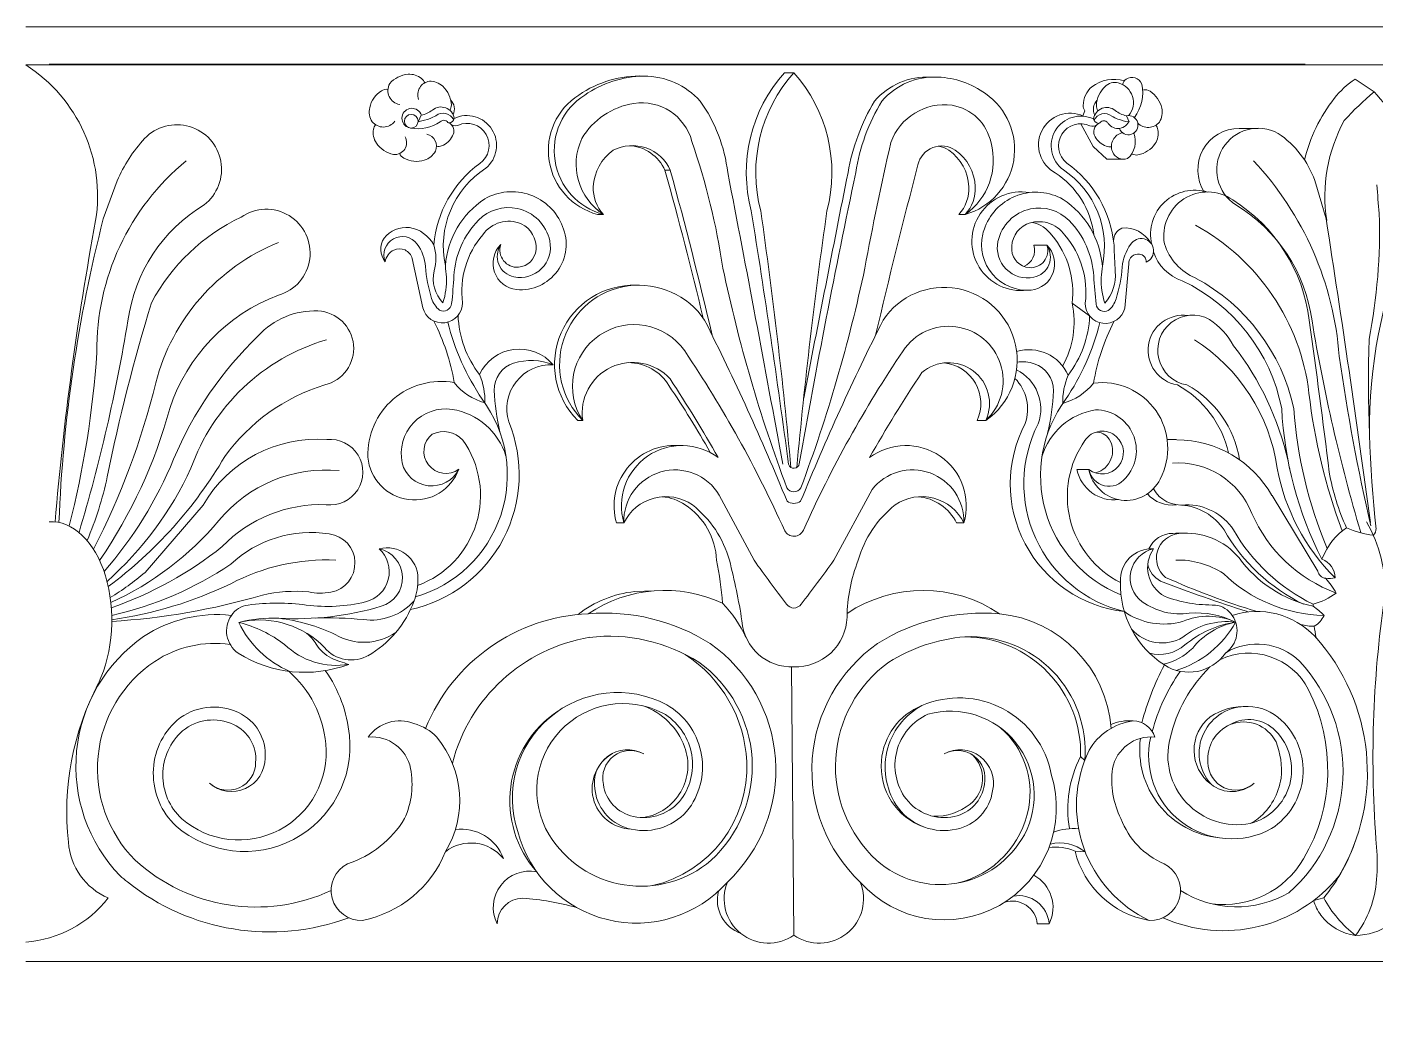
# Model space of a CAD drawing. Header units: millimetres. Extents: x 542654 to 551203, y 315718 to 321804.
# Drawn here: x 544497.7 to 544684.2, y 321024.6 to 321161.6 of the extents above; entities that cross this region are included whole.
import ezdxf

# ---------------------------------------------------------------- set-up
doc = ezdxf.new("R2010")
doc.units = ezdxf.units.MM
doc.layers.add('cad-block.com', color=250, linetype='Continuous')

msp = doc.modelspace()

# ---------------------------------------------------------------- linework, layer by layer
at = {"layer": 'cad-block.com', "color": 18, "lineweight": 15, "true_color": 0x000000}
msp.add_line((544669.94, 321096.78), (544676.26, 321086.32), dxfattribs=at)
for points in [[(544497.56, 321161.59), (544712.36, 321161.59)], [(544497.56, 321156.34), (544715.1, 321156.34)], [(544674.5, 321156.46), (544500.78, 321156.46)], [(544603.8, 321155.27), (544602.5, 321155.27)], [(544552.27, 321149.37), (544551.87, 321148.55)], [(544644.04, 321149.98), (544643.75, 321149.3)], [(544649.79, 321149.31), (544650.2, 321148.49)], [(544649.44, 321143.3), (544647.09, 321143.3), (544645.22, 321145.04), (544643.47, 321148.2)], [(544668.02, 321147.57), (544665.41, 321147.57)], [(544586.71, 321141.77), (544585.97, 321141.77)], [(544577.46, 321135.66), (544576.65, 321135.66)], [(544627.5, 321135.66), (544626.61, 321135.66), (544626.61, 321135.66), (544626.61, 321135.66)], [(544638.8, 321131.41), (544636.98, 321131.41)], [(544644.71, 321121.65), (544642.28, 321123.38)], [(544573.9, 321107.17), (544574.6, 321107.17)], [(544630.36, 321107.17), (544629.15, 321107.17)], [(544644.61, 321100.38), (544642.97, 321100.38)], [(544579.27, 321092.99), (544580.29, 321092.99), (544580.29, 321092.99), (544580.29, 321092.99), (544580.29, 321092.99)], [(544627.31, 321092.99), (544626.29, 321092.99)], [(544581.77, 321083.5), (544584.46, 321083.6)], [(544603.8, 321035.97), (544603.49, 321073.08)], [(544644.03, 321060.14), (544643.46, 321060.67)], [(544677.08, 321041.12), (544675.71, 321040.79)], [(544639.11, 321037.56), (544637.46, 321037.56), (544637.46, 321037.56)], [(544497.56, 321032.35), (544767.01, 321032.35), (544767.01, 321017.38), (544497.56, 321017.38)]]:
    msp.add_lwpolyline(points, dxfattribs=at)
for points in [[(544497.56, 321156.34, -0.299101), (544507.23, 321134.81, -16.262334)], [(544552.74, 321153.85, 0.126119), (544552.31, 321154.45, 0.194733), (544550.44, 321155.05, 0.199595), (544547.9, 321153.76, 0.52072), (544549.28, 321150.86)], [(544602.26, 321101.1, 0.002861), (544594.66, 321141.44, 0.125396), (544590.84, 321151.35, 0.211194), (544583.06, 321154.8, 0.160889), (544574.06, 321152.18, 0.653703), (544576.65, 321135.66, 1.090581)], [(544583.06, 321154.8, 0.147826), (544574.87, 321152.18, 0.653703), (544577.46, 321135.66)], [(544602.5, 321155.27, 0.251368), (544597.91, 321136.14, 16.262334)], [(544603.8, 321155.27, 0.251368), (544599.22, 321136.14, 16.262334)], [(544603.8, 321155.27, -0.251368), (544608.38, 321136.14, -16.262334)], [(544548.62, 321148.54, -0.482118), (544545.46, 321148.49, -0.194733), (544545.13, 321150.43, -0.199595), (544546.76, 321152.76, -0.170966), (544547.65, 321152.96, -785794.277615)], [(544551.9, 321151.57, -0.480937), (544553.4, 321154.08, -0.194733), (544555.24, 321153.38, -0.199595), (544556.43, 321150.8, -0.113443), (544556.21, 321150.06, -785794.277615)], [(544604.54, 321101.15, -0.008061), (544612.36, 321141.44, -0.096888), (544615.96, 321151.35, -0.22737), (544623.74, 321154.66, -0.147236), (544630.29, 321152.38, -0.635007), (544627.5, 321135.66)], [(544605.16, 321110.23, -0.001524), (544611.29, 321141.44, -0.09068), (544614.96, 321151.35, -0.22737), (544622.74, 321154.66, -0.006582), (544622.95, 321154.67, -0.006582)], [(544649.52, 321154.13, 0.085964), (544649.52, 321154.13, 0.2416), (544645, 321153.32, 0.199595), (544643.81, 321150.74, 0.115632), (544644.04, 321149.98, 785794.277615)], [(544650.11, 321149.34, 0.549679), (544648.67, 321153.86, 0.27418), (544646.83, 321153.32, 0.199595), (544645.64, 321150.74, 0.113338), (544645.86, 321150, 785794.277615)], [(544649.25, 321153.64, -0.123858), (544649.76, 321154.39, -0.542119), (544649.76, 321154.39, -0.461689), (544651.92, 321153.7, -0.216729), (544650.9, 321149.05)], [(544678.55, 321151.71, -0.078463), (544681.43, 321154.39), (544684.05, 321152.6)], [(544556.66, 321149.46, 0.317644), (544556.33, 321151.52, -3.778674)], [(544602.83, 321097.85, -0.037426), (544593.98, 321128.23, 0.045903), (544589.69, 321145.77, 0.385093), (544581.66, 321151.01, 0.225675), (544574.47, 321146.15, 0.221531), (544574.47, 321146.15, 0.373271), (544577.46, 321135.66, 12.968002)], [(544645.41, 321149.4, -0.317644), (544645.74, 321151.46, 3.778674)], [(544651.37, 321148.28, 0.442894), (544654.36, 321148.43, 0.194733), (544654.69, 321150.36, 0.199595), (544653.06, 321152.7, 0.170967), (544652.17, 321152.9, 785794.277615)], [(544678.55, 321151.71, 0.109678), (544674.44, 321143.19)], [(544687.81, 321133.98, 0.10721), (544688.48, 321143.74, 0.160835), (544684.05, 321152.6, 0.035314), (544679.93, 321148.66, -1.723862)], [(544551.82, 321148.63, 0.414698), (544551.96, 321148.53, 0.054351), (544553.48, 321148.92, 0.055485), (544554.27, 321149.32, -0.474328), (544556.76, 321148.75, 0.582288)], [(544553.81, 321150.1, -0.107457), (544552.27, 321149.37, -1442348.621307)], [(544556.82, 321148.96, 0.579771), (544553.81, 321150.1)], [(544555.6, 321128.58, 0.089113), (544555.6, 321128.58, -0.311507), (544561.18, 321142.04, 0.883255), (544556.81, 321148.94)], [(544604.77, 321097.85, 0.037426), (544613.62, 321128.23, -0.011338), (544617.22, 321145.59, -0.356793), (544625.69, 321150.76, -0.309104), (544631.07, 321145.57, -0.221531), (544631.07, 321145.57, -0.31621), (544627.5, 321135.66, -12.968002)], [(544645.29, 321132.88, -0.089113), (544645.29, 321132.88, 0.219839), (544639.96, 321141.41, -0.97396), (544643.87, 321149.25)], [(544646.47, 321128.52, -0.089113), (544646.47, 321128.52, 0.30739), (544641.09, 321141.82, -0.910784), (544645.26, 321148.87)], [(544645.25, 321148.89, -0.579771), (544648.26, 321150.04)], [(544650.2, 321148.49, -0.414698), (544650.11, 321148.47, -0.054351), (544648.59, 321148.86, -0.055485), (544647.79, 321149.26, 0.474328), (544645.31, 321148.69, -0.582288)], [(544648.26, 321150.04, 0.107457), (544649.79, 321149.31, 1442348.621307)], [(544504.93, 321091.67, 0.031982), (544511.69, 321120.95, -0.226137), (544522.22, 321136.99), (544522.22, 321136.99, 1.081089), (544513.99, 321146.16, 0.081991), (544510.2, 321140.31), (544508.29, 321135.06, 0.052596), (544502.15, 321093.05)], [(544545.94, 321148.07, 0.117216), (544545.66, 321147.45, 0.194733), (544546.06, 321145.53, 0.199595), (544548.43, 321143.95, 0.60584), (544550.03, 321146.4)], [(544555.38, 321148.69, 0.067529), (544554.9, 321148.48, -0.185407), (544550.77, 321147.59)], [(544553.99, 321131.47, -0.143987), (544553.99, 321131.47, -0.216564), (544560.35, 321142.7, 0.913446), (544557.32, 321147.98, 1.026003)], [(544556.82, 321148.96, -0.344967), (544556.13, 321148.31, -0.267114), (544555.94, 321148.4, 0.231265), (544555.38, 321148.69, 3.53928)], [(544556.17, 321148.32, 0.340069), (544557.32, 321147.98, -4.110013)], [(544556.58, 321146.54, 0.369222), (544556.41, 321148.08, 61.692363)], [(544648.08, 321131.41, 0.21965), (544641.55, 321142.76, -0.883254), (544644.75, 321147.92)], [(544645.72, 321148.07, -0.269828), (544644.75, 321147.92, 4.110013)], [(544645.25, 321148.89, 0.344967), (544645.94, 321148.25, 0.267114), (544646.13, 321148.34, -0.231265), (544646.69, 321148.63, -3.53928)], [(544645.47, 321146.4, -0.469291), (544646.05, 321148.27, -61.692363)], [(544646.69, 321148.63, -0.067529), (544647.17, 321148.42, 0.608971), (544650.11, 321148.47)], [(544653.88, 321148.01, -0.117216), (544654.16, 321147.38, -0.194733), (544653.76, 321145.46, -0.199595), (544651.39, 321143.89, -0.126168), (544650.6, 321144)], [(544660.57, 321138.75, -0.59225), (544665.41, 321147.57, -0.59225)], [(544682.22, 321091.67, -0.031982), (544675.47, 321120.95, 0.226137), (544664.94, 321136.99), (544664.94, 321136.99, -0.968726), (544670.79, 321146.86, -0.161307), (544675.85, 321140.35), (544677.42, 321135.06, -0.004584), (544683.56, 321093.05)], [(544679.93, 321148.66, 0.165342), (544677.51, 321134.81)], [(544553.05, 321146.76, -0.47631), (544554.22, 321144.41, -0.194733), (544552.69, 321143.17, -0.199595), (544549.86, 321143.44, -0.163939), (544549.26, 321144.09, -785794.277615)], [(544554.37, 321145.09, 0.128913), (544555.08, 321145.15, 0.202072), (544556.58, 321146.54, -0.175307), (544556.58, 321146.54, 0.04474)], [(544647.73, 321145.02, -0.124072), (544646.99, 321145.09, -0.174366), (544645.47, 321146.4, -0.04474), (544645.47, 321146.4, -0.04474)], [(544649.24, 321146.97, 0.449595), (544647.85, 321144.35, 0.38723), (544649.96, 321143.38, 0.886133), (544649.96, 321143.38, 0.313382), (544650.82, 321146.91, 785794.277615)], [(544592.49, 321118.98, 0.010385), (544586.71, 321141.77, 0.430827), (544578.83, 321144.54, 0.230921), (544576.06, 321139.5, 0.200704), (544577.46, 321135.66)], [(544591.26, 321121.32, 0.009548), (544585.97, 321141.77, 0.278794), (544581.09, 321145.17, 0.296161)], [(544615.11, 321118.98, -0.006566), (544620.97, 321142.52, -0.532715), (544626.13, 321144.54, -0.230921), (544628.9, 321139.5, -0.200704), (544627.5, 321135.66)], [(544623.78, 321145.11, -0.118186), (544625.24, 321144.54, -0.230921), (544628, 321139.5, -0.200704), (544626.61, 321135.66)], [(544503.56, 321092.57, 0.046356), (544507.4, 321116.58, -0.227733), (544519.77, 321143.08)], [(544683.6, 321092.57, -0.021067), (544679.23, 321116.04, 0.170848), (544667.39, 321143.08)], [(544561.04, 321137.8, -0.459898), (544571.81, 321134, -0.565124), (544565.45, 321125.26, -0.629067), (544563.26, 321131.48, -2.351432)], [(544636.36, 321138.69, 1.152336), (544636.07, 321125.17, 0.317197)], [(544641.03, 321137.74, 0.459898), (544630.26, 321133.93, 0.041388), (544629.94, 321132.94, 0.041388)], [(544653.28, 321131.55, -0.573683), (544661.03, 321138.76, -2.594727)], [(544684.33, 321092.13, -0.032939), (544683.35, 321118.41, 0.056907), (544684.76, 321135.78, -0.007846), (544684.45, 321139.75, 0.009538)], [(544507.78, 321087.78, 0.083398), (544517.49, 321108.83, -0.228701), (544532.51, 321124.49), (544532.51, 321124.49, 1.179319), (544527.36, 321135.29), (544527.36, 321135.29, 0.162272), (544514.95, 321123.44, 0.023607), (544508.84, 321099.37), (544508.84, 321099.37, -0.046437), (544506.05, 321090.55)], [(544563.26, 321131.48, 0.529558), (544565.08, 321127.03, 0.542328), (544570.04, 321131.99, 0.296741), (544565.55, 321136.48, 0.256079), (544560.19, 321134.87, 0.181484), (544556.79, 321127.19, -0.011463), (544556.47, 321123.33, -0.529397), (544554.78, 321122.42, -0.287354), (544554.78, 321122.42, 0.172993)], [(544555.6, 321128.58, -0.231049), (544561.04, 321137.8)], [(544638.8, 321131.41, -0.529558), (544636.99, 321126.97, -0.542328), (544632.03, 321131.93, -0.296741), (544636.52, 321136.42, -0.256079), (544641.88, 321134.8, -0.181484), (544645.28, 321127.13, 0.011463), (544645.6, 321123.27, 0.529397), (544647.29, 321122.36, 0.287354), (544647.29, 321122.36, -0.172993)], [(544646.47, 321128.52, 0.231049), (544641.03, 321137.74)], [(544501.61, 321093.14, -0.024767), (544507.23, 321134.81), (544507.23, 321134.81)], [(544557.97, 321123.44, -0.21172), (544560.77, 321132.84, -0.354921), (544566.09, 321134.37, -0.3067), (544568.14, 321130.79, -0.370824), (544565.71, 321128.36, -0.534157), (544563.26, 321131.48, -8.530922)], [(544603.07, 321101.1, 0.006584), (544597.91, 321136.14), (544597.91, 321136.14)], [(544603.39, 321100.66, 0.012721), (544599.22, 321136.14), (544599.22, 321136.14)], [(544604.21, 321100.67, -0.012697), (544608.38, 321136.14), (544608.38, 321136.14)], [(544644.1, 321123.38, 0.21172), (544641.3, 321132.78, 0.354921), (544635.98, 321134.31, 0.3067), (544633.93, 321130.73, 0.370824), (544636.36, 321128.3, 0.534157), (544638.8, 321131.41, 8.530922)], [(544642.28, 321123.38, 0.21172), (544639.48, 321132.78, 0.190567), (544636.79, 321134.56, 0.190567)], [(544547.29, 321129.12, -0.323792), (544547.12, 321132.38, -0.251609), (544550.64, 321133.85, -0.231265), (544553.99, 321131.47, -0.231265)], [(544547.29, 321129.12, -0.883493), (544551.69, 321131.57, -0.139299), (544552.84, 321128.46, 0.056208), (544553.7, 321124.04, 0.144052), (544554.78, 321122.42, 0.231379)], [(544629.94, 321132.94, 0.511766), (544636.62, 321125.2, 0.629067), (544638.8, 321131.41)], [(544653.13, 321131.74, 0.243152), (544653.13, 321131.74, 0.293221), (544649.18, 321133.78, 0.276192), (544648.01, 321132.03, 0.231265)], [(544679.63, 321091.88, -0.060187), (544675.05, 321110.95, 0.241847), (544659.35, 321134.17, 1.902929)], [(544683.41, 321105.26, -0.102031), (544688.71, 321132.52, 7259.273525)], [(544506.92, 321089.38, 0.060422), (544515.54, 321112.39, -0.236111), (544532.51, 321131.79)], [(544557.97, 321123.44, -0.882372), (544552.48, 321122.76, 0), (544551.01, 321129.56, 0.472515), (544548.48, 321130.73, 0.259594), (544547.29, 321129.12, -1.136714)], [(544553.99, 321131.47, -0.152637), (544554.04, 321127.85, 0.259178), (544555.27, 321123.45, 0.085267), (544555.76, 321126.98, -0.014662), (544555.6, 321128.58, -0.034849)], [(544635.61, 321128.47, 0.393732), (544636.98, 321131.41)], [(544648.08, 321131.41, 0.000261), (544648.26, 321127.78, -0.207649), (544646.8, 321123.39, -0.085267), (544646.31, 321126.92, 0.014662), (544646.47, 321128.52, 0.034849)], [(544652.53, 321129.05, 1.365028), (544650.38, 321131.51, 0.139299), (544649.23, 321128.39, -0.056208), (544648.37, 321123.98, -0.144052), (544647.29, 321122.36, -0.231379)], [(544659.35, 321126.87, -0.220525), (544655.06, 321131.61, -23.912184)], [(544644.1, 321123.38, 0.882595), (544649.59, 321122.69, 0), (544650.14, 321128.83, -0.486696), (544651.61, 321130.17, -0.415656), (544652.53, 321129.05, 1.136714)], [(544676.83, 321087.97, -0.104453), (544671.27, 321108.83, 0.237807), (544657.52, 321126.48), (544657.52, 321126.48, -0.237232), (544653.55, 321130.5, -0.931198)], [(544582.02, 321125.87, 0.679118), (544573.9, 321107.17)], [(544602.86, 321095.99, 0.019751), (544591.45, 321121.05, 1.099773), (544574.6, 321107.17, -0.741935), (544586.68, 321112.91, -0.016088), (544593.33, 321102.03, -0.020544)], [(544604.74, 321095.99, -0.019751), (544616.15, 321121.05, -1.208785), (544630.36, 321107.17, 0.803831), (544621.5, 321113.78, 0.017409), (544614.27, 321102.03, 0.020544)], [(544642.28, 321123.38, -0.181124), (544640.97, 321114.68, 2.102585)], [(544508.98, 321084.21, 0.101177), (544525.08, 321102.17, -0.162208), (544538.91, 321112.08, 0.871249), (544537.97, 321122.31, 0.223036), (544529.73, 321118.87, 0.102176), (544518.01, 321101.82, -0.082867), (544508.39, 321086.28, -0.082867)], [(544557.36, 321121.71, 0.157589), (544560.34, 321113.51, -2.102585)], [(544644.71, 321121.65, -0.157589), (544641.73, 321113.45, 2.102585)], [(544663.92, 321102.7, -0.031281), (544663.92, 321102.7, 0.214902), (544656.84, 321112.08, -0.98469), (544658.32, 321121.68, -0.98469)], [(544665.43, 321101.75, -0.030448), (544665.43, 321101.75, 0.232542), (544658.17, 321112.08, -1.177597), (544661.29, 321121.15, -0.113361), (544664.63, 321117.49, -0.110473), (544672.15, 321101.55, 0.026367), (544672.39, 321100.48, 0.083078)], [(544551.46, 321082.77, 0.027462), (544551.46, 321082.77), (544551.46, 321082.77, 0.52478), (544560.69, 321110.12, -0.088107), (544555.94, 321120.76, -0.088107)], [(544556.82, 321112.4, 0.076166), (544554, 321120.92, -3.182596)], [(544574.6, 321107.17, -0.988088), (544588.7, 321116.78, -0.042269), (544602.53, 321091.92, -2.309691)], [(544630.36, 321107.17, 1.127375), (544618.9, 321116.78, 0.042338), (544605.12, 321092.01, 2.309691)], [(544649.04, 321083.05, -0.027462), (544649.04, 321083.05), (544649.04, 321083.05, -0.490067), (544641.38, 321110.06, 0.088107), (544646.13, 321120.7, 0.088107)], [(544645.25, 321112.33, -0.076166), (544648.07, 321120.86, 3.182596)], [(544508.8, 321084.89, 0.102321), (544520.41, 321100.55, -0.239967), (544539.16, 321118.34)], [(544678.66, 321085.41, -0.152944), (544670.66, 321100.55, 0.217674), (544659.2, 321118.34)], [(544560.34, 321113.51, -0.551915), (544570.51, 321114.86, 0.519017), (544564.36, 321106.98, 0.124652)], [(544641.73, 321113.45, 0.374431), (544634.61, 321116.71, 0.725274)], [(544563.14, 321105.57, -0.050263), (544562.37, 321111.33, -0.33383), (544565.03, 321115.08, -0.176466), (544570.51, 321114.86, -3.125388)], [(544580.93, 321115.17, -0.26208), (544586.52, 321111.99, -0.018609), (544592.24, 321102.73)], [(544629.15, 321107.17, 0.510616), (544624.6, 321115.13, 0.510616)], [(544634.61, 321114.16, -0.379436), (544637.6, 321106.71, -0.740798)], [(544638.89, 321105.41, 0.053131), (544639.7, 321111.26, 0.33383), (544637.04, 321115.01, 0.140493), (544634.69, 321115.21, 3.125388)], [(544556.82, 321112.4, 0.477466), (544544.88, 321102.1, 0.80327), (544557.46, 321100.44, 0.860486)], [(544556.82, 321112.4, 0.157797), (544561.08, 321109.6, 0.10138), (544560.34, 321113.51, 3.471521)], [(544634.38, 321112.99, 0.262784), (544634.38, 321112.99, -0.285755), (544635.8, 321106.76)], [(544645.25, 321112.33, -0.157797), (544640.99, 321109.53, -0.10138), (544641.73, 321113.45, -3.471521)], [(544645.25, 321112.33, -0.608552), (544654.46, 321099.06, -0.723694), (544644.61, 321100.38, -0.860486)], [(544563.98, 321102.23, 0.285709), (544556.55, 321108.7, 0.520869), (544549.62, 321101.3, 0.697703), (544557.46, 321100.44, 2.241637)], [(544638.09, 321102.17, -0.285721), (544645.52, 321108.63, -0.659885), (544649.66, 321099.2, -0.655759), (544644.61, 321100.38, -2.241637)], [(544550.77, 321081, 0.034039), (544550.77, 321081, 0.467079), (544564.36, 321106.98, 0.5535), (544564.36, 321106.98)], [(544649.51, 321080.72, -0.034039), (544649.51, 321080.72, -0.527783), (544635.8, 321106.76, -0.5535), (544635.8, 321106.76)], [(544649.51, 321080.72, -0.034039), (544649.51, 321080.72, -0.484352), (544637.6, 321106.71, -0.5535), (544637.6, 321106.71)], [(544509.39, 321081.26, 0.085809), (544524.75, 321089.73), (544524.75, 321089.73, -0.21298), (544539.11, 321095.51, 1.116279), (544539.2, 321104.53, 0.286149), (544522.09, 321095.45), (544514.06, 321086.14), (544514.06, 321086.14, -0.043626), (544509.24, 321082.67, -0.043242)], [(544551.76, 321084.35, 0.495186), (544558.01, 321104.46)], [(544558.01, 321104.46, 0.329781), (544553.78, 321105.26, 0.98543), (544557.46, 321100.44, 0.865354)], [(544644.06, 321104.39, -0.460984), (544648.4, 321104.94, -0.961962), (544644.61, 321100.38, -0.865354)], [(544645.46, 321105.51, -0.282373), (544647.42, 321104.6, -0.500674), (544645.57, 321099.93, -0.570817)], [(544655.44, 321104.51, -0.061702), (544656.56, 321104.53, -7.839688)], [(544587.8, 321103.69, 0.51992), (544579.27, 321092.99)], [(544593.33, 321102.03, 0.022122), (544593.33, 321102.03, 0.721603), (544580.29, 321092.99, -0.459297), (544589.78, 321095.49, -0.15792), (544594.89, 321087.83)], [(544614.27, 321102.03, -0.022122), (544614.27, 321102.03, -0.721603), (544627.31, 321092.99, 0.459297), (544617.82, 321095.49, 0.15792), (544612.71, 321087.83)], [(544648.97, 321084.74, -0.457181), (544644.06, 321104.39)], [(544604.55, 321101.21, -0.825911), (544603.07, 321101.1, -3.805328)], [(544678.8, 321083.3, -0.205055), (544667.15, 321094.31, 0.326908), (544656.17, 321101.26)], [(544509.33, 321081.97, 0.110412), (544524.28, 321093.32, -0.249563), (544540.91, 321100.23)], [(544580.29, 321092.99, -0.777519), (544593.48, 321096.84, 0), (544598.29, 321087.83, -0.345817)], [(544627.31, 321092.99, 0.724857), (544614.61, 321097.62, 0), (544609.32, 321087.83, 0.345817)], [(544648.74, 321096.21, -0.391452), (544642.96, 321100.38)], [(544604.77, 321097.85, -0.571735), (544602.83, 321097.85, -15.01189)], [(544656.72, 321095.51, -0.252702), (544652.69, 321097.01)], [(544585.6, 321096.61, -0.131704), (544588.76, 321095.49, -0.238793), (544593.12, 321087.83)], [(544604.74, 321095.99, -0.325349), (544602.86, 321095.99, 0.325349)], [(544626.29, 321092.99, 0.266072), (544620.98, 321096.61, 0.266072)], [(544509.45, 321079.38, 0.057439), (544530.29, 321083.01, -0.08294), (544536.7, 321083.44, 0.093637), (544539.76, 321083.42, 0.857179), (544539.53, 321091.48), (544539.53, 321091.48, 0.230063), (544525.91, 321087.28, -0.09234), (544509.45, 321080.19)], [(544605.12, 321092.01, -0.62323), (544602.53, 321091.92, 443.735523)], [(544667.86, 321080.74, -0.032244), (544655.21, 321085.46, 1.089111), (544655.21, 321085.46, 0.083746), (544655.21, 321085.46, -0.672013), (544657.04, 321091.51), (544657.04, 321091.51, -0.252837), (544665.39, 321088.15, 0.18475), (544675.62, 321081.46)], [(544680.24, 321092.3, 0.073091), (544683.95, 321091.3, 0.239093), (544684.32, 321092.25, -0.002105), (544684.32, 321092.25, -0.035728), (544684.32, 321092.25, 11.056755)], [(544681.49, 321035.93, 0.144462), (544684.4, 321043.68, 0.036311), (544684.4, 321048.15, -0.056388), (544685.5, 321082.69, 0.00893), (544685.5, 321082.69, 0.146695), (544683.01, 321093.15, 2.966604)], [(544544.86, 321074.6, 0.177666), (544551.28, 321082.23, 0.090133), (544551.81, 321085.34, 0.487937), (544546.45, 321089.42, -0.59869), (544544.54, 321082.07, -0.092978), (544536.37, 321081.64, 0.066539), (544528.32, 321081.64, 0.214438), (544526, 321080.2)], [(544509.45, 321079.61, 0.077611), (544525.91, 321084.58, -0.132784), (544540.47, 321087.86)], [(544546.45, 321089.42, -0.774918), (544546.73, 321081.46, -0.085548), (544532.57, 321079.8, 0.080023), (544527.05, 321079.22, 1.541494)], [(544593.12, 321087.83, -0.026908), (544593.95, 321081.88, 0.378377), (544593.95, 321081.88, 96.939635)], [(544594.89, 321087.83, -0.023162), (544596.62, 321079.46, 0.410922), (544603.8, 321073.1, 96.939635)], [(544598.29, 321087.83, 0.009847), (544602.8, 321081.76, -25.391163), (544602.8, 321081.76, -3.492006)], [(544612.71, 321087.83, 0.092008), (544611.16, 321079.94, -0.414524), (544603.8, 321073.1, -96.939635)], [(544609.32, 321087.83, -0.009847), (544604.8, 321081.76, 25.391163), (544604.8, 321081.76, 3.492006)], [(544655.06, 321073.35, -0.263178), (544648.97, 321084.86, -0.079631), (544648.97, 321084.86, -0.445392), (544653.55, 321089.42, 0.441876), (544655.05, 321082.84, 0.520374), (544655.05, 321082.84, 0.095058), (544662.11, 321081.64, -0.214438), (544664.43, 321080.2)], [(544653.55, 321089.42, 0.643361), (544651.99, 321082.09, 0.19463), (544658.49, 321080.51, -0.132358), (544664.89, 321079.27, -1.541494)], [(544677.13, 321080.21, -0.190271), (544663.21, 321086, 0.15094), (544656.61, 321087.86)], [(544676.83, 321087.97, -0.308688), (544678.66, 321085.41, -0.103957), (544677.34, 321085.33, -0.304922), (544676.26, 321086.32, 9.012653)], [(544675.62, 321081.76, 0.096266), (544678.8, 321083.3, 0.06567), (544677.34, 321085.33, -94.725032)], [(544551.28, 321082.23, -0.251095), (544544.22, 321079.63, 0.031069), (544537.6, 321079.83, 8.862265)], [(544581.77, 321083.5, 0.139977), (544573.95, 321080.32, -0.342859)], [(544593.95, 321081.88, 0.263495), (544575.35, 321080.42, 2.509184)], [(544611.17, 321080.48, -0.30421), (544632.25, 321080.42, -2.509184)], [(544511.63, 321043.33, -0.010122), (544510.61, 321044.18), (544510.61, 321044.18, -0.461528), (544513.87, 321077.28), (544513.87, 321077.28, -0.17445), (544526, 321080.2, -0.17445)], [(544552.86, 321064.58, -0.293402), (544575.35, 321080.42)], [(544575.35, 321080.42, -0.164462), (544592.23, 321076.3), (544592.23, 321076.3, -0.47449), (544594.61, 321043.3), (544594.61, 321043.3, -0.599783), (544565.63, 321050.32), (544565.63, 321050.32, -0.677191), (544586.22, 321067.85), (544586.22, 321067.85, -0.440256), (544589.34, 321053.53, -0.289389), (544581.32, 321050.63, -0.0695), (544581.32, 321050.63, -0.317906), (544576.31, 321055.95, -0.643474), (544583.03, 321061.06)], [(544597.18, 321077.16, 0.08269), (544593.95, 321081.88, 9.944068)], [(544604.8, 321081.76, -0.535306), (544602.8, 321081.76, -24.231377)], [(544632.25, 321080.42, 0.164462), (544615.37, 321076.3), (544615.37, 321076.3, 0.47449), (544612.99, 321043.3), (544612.99, 321043.3, 0.807857), (544639.4, 321058.22), (544639.4, 321058.22, 0.481169), (544621.51, 321067.72), (544621.51, 321067.72, 0.453805), (544618.26, 321053.53, 0.289389), (544626.28, 321050.63, 0.0695), (544626.28, 321050.63, 0.317906), (544631.29, 321055.95, 0.643474), (544624.57, 321061.06)], [(544647.67, 321064.58, 0.365046), (544632.25, 321080.42)], [(544649.51, 321080.72, 0.224245), (544657.56, 321079.36, -0.209823), (544664.89, 321079.27, -8.862265)], [(544676.04, 321077.12, 0.001901), (544675.89, 321077.28), (544675.89, 321077.28, 0.290022), (544664.43, 321080.2)], [(544675.78, 321078.73, 0.167135), (544677.13, 321080.21, 0.049106), (544675.62, 321081.46, -161947.003626)], [(544526, 321080.2, 0.413433), (544526.94, 321074.99, 0.14578)], [(544534.09, 321072.46, -0.183849), (544527.05, 321079.22, -5.231502)], [(544542.24, 321073.43, -0.234767), (544533.37, 321076.16, 0.104038), (544527.05, 321079.22, 57.748043)], [(544538.87, 321075.77, 0.247977), (544527.7, 321079.38, 6.599534)], [(544548.75, 321077.84, -0.29097), (544540.38, 321077.56, 0.083045), (544532.57, 321079.8, 0.011054)], [(544650.5, 321078.3, 0.358483), (544657.59, 321077.17, -0.206814), (544664.89, 321079.27, -0.011054)], [(544654.91, 321073.45, 0.147367), (544658.97, 321075.69, -0.173947), (544664.89, 321079.27, -57.748043)], [(544656.67, 321072.6, 0.196776), (544664.89, 321079.27, 5.231502)], [(544657.88, 321076.11, -0.134328), (544664.89, 321079.27, -6.599534)], [(544664.43, 321080.2, -0.413433), (544663.49, 321074.99, -0.14578)], [(544673.9, 321078.95, 0.090115), (544675.78, 321078.73, -1.182473)], [(544537.73, 321076.23, 0.077586), (544536.37, 321077.76, 2.079173)], [(544556.57, 321059.76, -0.296503), (544575.57, 321077.17)], [(544575.51, 321077.16, -0.172642), (544590.67, 321073.72), (544590.67, 321073.72, -0.474844), (544592.34, 321046.31), (544592.34, 321046.31, -0.460928), (544569.94, 321049.87), (544569.94, 321049.87, -0.75366), (544585.68, 321066.7), (544585.68, 321066.7, -0.440256), (544588.27, 321054.81, -0.289389), (544581.61, 321052.4, -0.0695), (544581.61, 321052.4, -0.317906), (544577.45, 321056.82, -0.643474), (544583.03, 321061.06)], [(544627.45, 321077.24, 0.121611), (544616.93, 321073.72), (544616.93, 321073.72, 0.474844), (544615.26, 321046.31), (544615.26, 321046.31, 0.482937), (544635.68, 321049.87), (544635.68, 321049.87, 0.658115), (544622.35, 321066.54), (544622.35, 321066.54, 0.479747), (544619.33, 321054.81, 0.289389), (544625.99, 321052.4, 0.0695), (544625.99, 321052.4, 0.317906), (544630.15, 321056.82, 0.643474), (544624.57, 321061.06)], [(544644.03, 321060.14, 0.454252), (544627.45, 321077.24)], [(544641.93, 321050.71, -0.164036), (544643.46, 321060.67, 0.420222), (544627.45, 321077.24, 0.595186)], [(544679.22, 321044.18, 0.010001), (544679.22, 321044.18), (544679.22, 321044.18, 0.328026), (544675.89, 321077.28, 0.094831)], [(544512.7, 321046.35), (544512.7, 321046.35, -0.471912), (544515.41, 321073.84), (544515.41, 321073.84, -0.183913), (544525.84, 321076.18, -0.181335)], [(544542.24, 321073.43, -0.234109), (544526.94, 321074.99, 2.094912)], [(544537.73, 321076.23, 0.134629), (544539.83, 321074.29, 0.027928), (544542.24, 321073.43, -2.615487)], [(544545.02, 321074.7, -0.366723), (544538.87, 321075.77, 1.295273)], [(544584.26, 321042.83, 0.362508), (544597.28, 321059.97, 0.241838), (544588.78, 321074.79, 1.236261)], [(544652.98, 321074.99, 0.253456), (544657.88, 321076.11, -1.295273)], [(544655.06, 321073.35, 0.40472), (544663.49, 321074.99, -2.094912)], [(544662.7, 321074.07, -0.407055), (544674.99, 321069.91, -0.255218), (544674.31, 321046.54, -0.301212), (544661.64, 321040.31, -16.404156)], [(544672.26, 321041.82), (544672.26, 321041.82, 0.420189), (544673.76, 321073.84), (544673.76, 321073.84, 0.343142), (544663.54, 321075.03, 0.181335)], [(544651.93, 321065.36, -0.059971), (544655.06, 321073.35)], [(544661.32, 321073.07, 0.138983), (544655.84, 321063.24), (544655.84, 321063.24, 0.551004), (544666.9, 321051.42), (544666.9, 321051.42, 0.579061), (544670.43, 321064.24, 0.342316), (544664.13, 321065.1, 0.0695), (544664.13, 321065.1, 0.317906), (544661.07, 321059.87, 0.643474), (544667.45, 321056.98)], [(544538.98, 321072.58, -0.13274), (544542.33, 321063.57), (544542.33, 321063.57, -0.677191), (544518.35, 321051.07), (544518.35, 321051.07, -0.440256), (544518.5, 321065.72, -0.289389), (544526.97, 321066.76, -0.0695), (544526.97, 321066.76, -0.317906), (544530.66, 321060.46, -0.643474), (544522.97, 321056.98)], [(544533.93, 321072.48, -0.194205), (544539.05, 321062.45), (544539.05, 321062.45, -0.677191), (544519.14, 321052.07), (544519.14, 321052.07, -0.440256), (544519.26, 321064.24, -0.289389), (544526.3, 321065.1, -0.0695), (544526.3, 321065.1, -0.317906), (544529.36, 321059.87, -0.643474), (544522.97, 321056.98)], [(544507.6, 321070.78, 0.149421), (544503.47, 321048.82, 0.281825), (544508.97, 321041.12, -0.21142), (544497.56, 321035.02, -0.191732)], [(544688.41, 321070.78, 0.141182), (544686.21, 321049.01, 0.094091), (544689.39, 321041.12, -0.288639), (544681.49, 321035.93, -0.191732)], [(544583.03, 321052.24, 0.470325), (544588.68, 321062.04, 0.220174), (544582.98, 321067.69, 0.800455)], [(544621.85, 321050.92, -0.346155), (544615.92, 321060.1, -0.286216), (544621.51, 321067.72, -5.179218)], [(544666.63, 321067.58, 0.164207), (544661.37, 321066.16, 0.193951), (544661.37, 321066.16, 0.491216), (544661.5, 321056.85, -3.302206)], [(544550.79, 321059.03, 0.383051), (544544.94, 321063.37, -0.343723), (544551.24, 321065.26, -1.382577)], [(544568.24, 321044.72, -0.454785), (544571.16, 321066.96, -2.89)], [(544650.73, 321065.6, 0.234735), (544644.63, 321061.54, 0.41637), (544652.95, 321038.02)], [(544650.73, 321065.6, 0.128468), (544647.63, 321065.1, -0.211314)], [(544647.87, 321059.03, -0.383051), (544653.72, 321063.37, 0.331879), (544650.73, 321065.6, 1.382577)], [(544664.13, 321065.1, -0.38662), (544670.49, 321062.73, -0.120204), (544671.18, 321057.7, -0.19087), (544668.03, 321052.12, -0.083931), (544666.9, 321051.42, -0.856133)], [(544551.24, 321065.26, -0.1391), (544554.42, 321063.34, -0.319898), (544555.61, 321047.53)], [(544626.33, 321043.16, 0.300883), (544636.28, 321053.63, 0.264033), (544632.42, 321064.62, 0.921472)], [(544662.66, 321049.43, -0.423714), (544651.74, 321063.19, -0.02608), (544651.74, 321063.19)], [(544581.32, 321050.63, -0.755382), (544578.72, 321061.1, -1.906533)], [(544628.5, 321060.9, -0.45798), (544628.18, 321054.1, -0.172411), (544623.11, 321052.41, -0.53691)], [(544544.14, 321038.02, -0.810121), (544542.08, 321045.85, 0.177319), (544549.97, 321052.09), (544549.97, 321052.09, 0.15188), (544550.79, 321059.03, 0.15188)], [(544652.95, 321038.02, 0.810121), (544655, 321045.85, -0.206533), (544649.04, 321052.09), (544649.04, 321052.09, -0.150831), (544647.87, 321059.03, -0.15188)], [(544555.61, 321047.52, -0.407005), (544563.63, 321046.58, 0.347113), (544556.97, 321050.6, 0.784881)], [(544639.73, 321050.23, -0.108681), (544643.18, 321050.7)], [(544644.08, 321047.52, 0.2239), (544639.27, 321048.58, 0.250594)], [(544681.55, 321049.18, -0.091188), (544677.08, 321041.12, 0.102051), (544681.49, 321035.93)], [(544555.61, 321047.53, -0.254188), (544544.14, 321038.02, 2.094912)], [(544644.08, 321047.52), (544642.7, 321047.6), (544642.7, 321047.6, 0.146348), (544639.09, 321048.08, 11.409491)], [(544652.95, 321038.02, -0.30125), (544642.7, 321047.6, -0.060586), (544642.7, 321047.6, 1.390723)], [(544512.7, 321046.35, 0.302349), (544539.8, 321042.15, 0.274088)], [(544573.75, 321039.79, 0.052855), (544566.3, 321041.08, 0.410571), (544562.76, 321037.56, -0.627937), (544568.24, 321044.72, -1.541012)], [(544511.63, 321043.33, 0.262875), (544542.24, 321038.38)], [(544594.61, 321043.3, -0.49946), (544594.61, 321043.3, 0.74554), (544603.8, 321035.97, 1.226798)], [(544612.99, 321043.3, 0.49946), (544612.99, 321043.3, -0.74554), (544603.8, 321035.97, -1.226798)], [(544634.15, 321041.38, 0.303679), (544634.15, 321041.38, -0.440676), (544639.11, 321037.56, 0.409765), (544636.97, 321044.25, 1.541012)], [(544679.22, 321044.18, -0.338874), (544654.85, 321038.38, -0.272634)], [(544596.48, 321036.21, -0.38225), (544593.36, 321042.04, 15.38373)], [(544672.26, 321041.82, -0.278118), (544657.28, 321042.15, -0.274088)], [(544632.96, 321040.54, -0.473103), (544637.46, 321037.56)], [(544681.49, 321035.93, -0.200238), (544676.7, 321038.74, -0.107815), (544675.71, 321040.79, -0.260177), (544675.71, 321040.79, 3.66496)]]:
    msp.add_lwpolyline(points, format="xyb", dxfattribs=at)
msp.add_circle((544550.88, 321148.54), 0.95, dxfattribs=at)
for centre, radius, start, end in [((544550.97, 321148.97), 1.37, 17.2698, 245.3225), ((544650.07, 321148.01), 1.33, 200.9827, 101.9629), ((544661.03, 321132.7), 6.07, 55.1091, 190.3523), ((544652.28, 321118.21), 22.98, 7.0197, 57.8677), ((544646.61, 321103.13), 26.94, 12.2136, 61.7846), ((543504.12, 320955.94), 1182.54, 6.9979, 8.02448), ((544734.24, 321113.25), 61.46, 184.1269, 202.7709), ((544655.15, 321089.1), 15.49, 83.9315, 84.7966), ((544656.7, 321089.31), 15.19, 29.4268, 89.6824), ((544708.57, 321105.31), 31.17, 189.771, 204.6507), ((544657.37, 321099.89), 4.42, 209.4961, 277.824), ((544656.82, 321087.71), 7.78, 33.6766, 85.515), ((544658.1, 321087.65), 7.86, 33.822, 90.918), ((544656.21, 321087.94), 3.61, 89.8129, 156.0006), ((544657.21, 321077.19), 14.39, 87.4546, 93.9225), ((544685.53, 321104.81), 25.65, 209.9049, 244.0143), ((544686.86, 321104.81), 25.65, 209.9049, 244.0143), ((544656.26, 321088.09), 3.61, 193.3717, 240.6074), ((544726.23, 321270.93), 199.34, 248.9065, 252.5718), ((544678.88, 321057.33), 26.41, 145.0454, 165.0259), ((544666.31, 321061.14), 6.45, 87.1455, 221.7733), ((544666.63, 321060.99), 6.59, 45.8762, 90), ((544664.69, 321058.75), 9.55, 302.7138, 46.9182), ((544664.35, 321060.78), 11.48, 166.8781, 298.6577), ((544664.4, 321060.47), 4.64, 231.314, 311.1772)]:
    msp.add_arc(centre, radius, start, end, dxfattribs=at)
at = {"layer": 'cad-block.com', "color": 18, "lineweight": 15, "true_color": 0x000000, "extrusion": (0, 0, -1)}
msp.add_ellipse((544500.78, 321079.08), major_axis=(0.49, 14.08), ratio=0.615249, start_param=-0.056355, end_param=2.180183, dxfattribs=at)
at = {"layer": 'cad-block.com', "color": 18, "lineweight": 15, "true_color": 0x000000}
for start_param, end_param in [(0.262298, 0.807881), (1.309796, 1.331756), (1.531684, 1.650106)]:
    msp.add_ellipse((544684.4, 321079.46), major_axis=(-2.01, 13.64), ratio=0.626881, start_param=start_param, end_param=end_param, dxfattribs=at)

doc.saveas('drawing.dxf')
